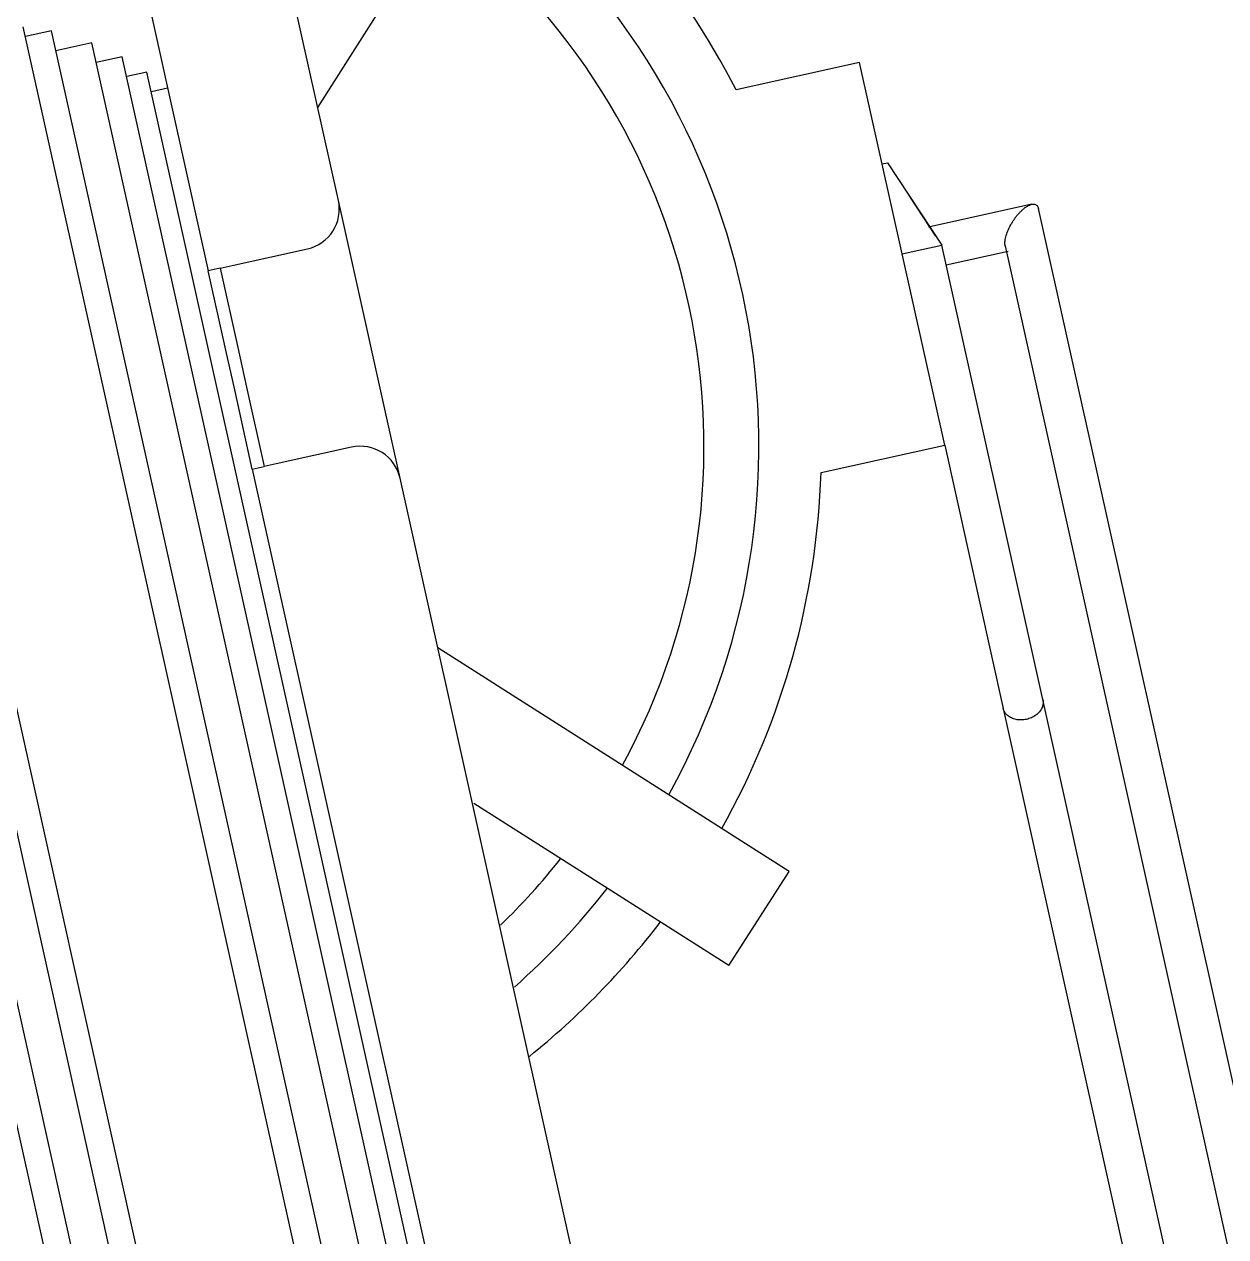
# Model space of a CAD drawing. Header units: millimetres. Extents: x -1534340 to 1713810, y -1348191 to 1114081.
# Drawn here: x 1308216 to 1308807, y -649196 to -648599 of the extents above; entities that cross this region are included whole.
import ezdxf

# ---------------------------------------------------------------- set-up
doc = ezdxf.new("R2010")
doc.units = ezdxf.units.MM
doc.header["$LTSCALE"] = 100
for name, color, linetype in [('ccu12-Manh', 8, 'Continuous'), ('KT-Kich thuoc', 9, 'Continuous'), ('SPE-MEP-Electric', 46, 'Continuous'), ('Xref_ST_MBDV Cot vach 30.7.2022$0$Xref_ST_MBDV Cot vach 30.7.2022|Xref_ST_MBDV Cot vach 30.7.2022|Xref_ST_MBDV Cot vach 30.7.2022|Xref_ST_MBDV Cot vach 30.7.2022|A-WALL-PATT', 251, 'Continuous')]:
    doc.layers.add(name, color=color, linetype=linetype)

# ---------------------------------------------------------------- blocks, each defined once
blk = doc.blocks.new('Xref_ST_MBDV Cot vach 30.7.2022$0$Tuong Vay01-flat-1')
at = {"layer": 'Xref_ST_MBDV Cot vach 30.7.2022$0$Xref_ST_MBDV Cot vach 30.7.2022|Xref_ST_MBDV Cot vach 30.7.2022|Xref_ST_MBDV Cot vach 30.7.2022|Xref_ST_MBDV Cot vach 30.7.2022|A-WALL-PATT'}
h = blk.add_hatch(dxfattribs=at)
h.set_pattern_fill('ACET-2D-VATLIEU04', color=256, scale=50, pattern_type=2)
h.set_pattern_definition([(50, (-11139561.84, -1407213.45), (-225.902474, 189.5546825), [37.5, -412.5]), (355, (-11139561.84, -1407213.45), (32.127212, 367.215716), [30, -330]), (100.4514, (-11139531.95, -1407216.06), (-341.231527, -62.944187), [31.870095, -350.571056]), (46.1842, (-11139561.84, -1407113.45), (-319.180497, 306.252097), [56.25, -618.75]), (96.6356, (-11139517.37, -1407120.34), (-516.995922, -60.144022), [47.805144, -525.8565]), (351.1842, (-11139561.84, -1407113.45), (84.740774, 546.39543), [45, -495]), (21, (-11139511.84, -1407138.45), (-105.680822, 275.3079534), [37.5, -412.5]), (326, (-11139511.84, -1407138.45), (206.128805, 305.59852), [30, -330]), (71.4514, (-11139486.97, -1407155.22), (-328.963765, 110.380101), [31.870095, -350.571056]), (37.5, (-11139561.84, -1407213.45), (-78.1345294, 101.8269012), [0, -326, 0, -335, 0, -331.25]), (7.5, (-11139561.84, -1407213.45), (-23.2793464, 176.824191), [0, -191, 0, -318.5, 0, -126.25]), (327.5, (-11139673.34, -1407213.45), (71.9444175, 112.9301145), [0, -125, 0, -390, 0, -517.5000003]), (317.5, (-11139723.34, -1407213.45), (158.0205496, 172.449169), [0, -162.5, 0, -259, 0, -367.5]), (45, (-11139561.84, -1407213.45), (-150.260191, 150.260191), []), (45, (-11139561.84, -1407152.2), (-150.260191, 150.260191), [])])
h.paths.add_polyline_path([(-82665.42, -118500.01), (-81837.42, -121132.03), (-80902.72, -123728.08), (-79862.88, -126283.84), (-78719.64, -128795.04), (-77474.9, -131257.52), (-76130.73, -133667.15), (-74689.38, -136019.95), (-73153.23, -138311.98), (-71524.86, -140539.43), (-69806.97, -142698.6), (-68002.42, -144785.88), (-66114.21, -146797.8), (-64145.5, -148731.01), (-62099.55, -150582.3), (-59979.78, -152348.57), (-57789.72, -154026.89), (-55533, -155614.47), (-53213.4, -157108.65), (-50834.77, -158506.95), (-48401.07, -159807.05), (-45916.36, -161006.78), (-43384.77, -162104.14), (-40810.51, -163097.3), (-38197.89, -163984.61), (-35551.23, -164764.6), (-32874.96, -165435.95), (-30173.53, -165997.57), (-27451.45, -166448.5), (-24701.85, -166789.32), (-4396.73, -168938.26), (36420.02, -167648.22), (41836.49, -160718.64), (12445.39, -24367.66), (8472.91, -9248.97), (-4718.71, -5521.4), (-10557.46, -9946.82), (-34021.19, -27848.25), (-39776.65, -32008.57), (-41248.86, -35293.77), (-45787.32, -38574.38), (-49368.49, -38942), (-57644.19, -44924.07), (-59844.65, -46601.45), (-61968.93, -48362.3), (-64019.6, -50208.35), (-65993.25, -52136.53), (-67886.59, -54143.62), (-69696.47, -56226.28), (-71419.87, -58381.05), (-73053.94, -60604.33), (-74595.93, -62892.43), (-76043.3, -65241.53), (-77393.62, -67647.73), (-78644.64, -70107.01), (-79794.3, -72615.29), (-80840.66, -75168.38), (-81782, -77762.03), (-82616.74, -80391.93), (-83343.48, -83053.69), (-83961.03, -85742.89), (-84468.35, -88455.04), (-84864.6, -91185.63), (-85149.11, -93930.12), (-85321.41, -96683.6), (-85381.3, -99529.51), (-85328.5, -102200.84), (-85163.21, -104955.39), (-84885.7, -107700.59), (-84496.43, -110432.19), (-83996.05, -113145.63), (-83385.37, -115836.4)], flags=16)
h.paths.add_polyline_path([(-83625.46, -118780.63), (-82785.21, -121451.59), (-81836.68, -124086.04), (-80781.46, -126679.6), (-79621.31, -129227.95), (-78358.15, -131726.85), (-76994.1, -134172.14), (-75531.43, -136559.73), (-73972.56, -138885.67), (-72320.1, -141146.07), (-70576.8, -143337.18), (-68745.55, -145455.33), (-66829.42, -147497.01), (-64831.58, -149458.82), (-62755.37, -151337.49), (-60604.25, -153129.89), (-58381.78, -154833.04), (-56091.69, -156444.1), (-53737.77, -157960.38), (-51323.96, -159379.37), (-48854.26, -160698.7), (-46332.79, -161916.18), (-43763.75, -163029.77), (-41151.42, -164037.62), (-38500.15, -164938.06), (-35814.34, -165729.58), (-33098.48, -166410.87), (-30357.09, -166980.79), (-27594.73, -167438.39), (-24815.99, -167782.83), (-4433.74, -169939.93), (36919.56, -168632.94), (42912.69, -160965.6), (13418.23, -24135.12), (9294.84, -8442.07), (-4925.94, -4423.69), (-11162.76, -9150.82), (-34617.48, -27045.38), (-40579.63, -31355.1), (-42051.84, -34640.3), (-46155.98, -37606.97), (-49737.15, -37974.59), (-58240.31, -44121.08), (-60467.12, -45818.54), (-62622.82, -47605.44), (-64703.82, -49478.79), (-66706.66, -51435.49), (-68628.01, -53472.27), (-70464.67, -55585.74), (-72213.56, -57772.38), (-73871.8, -60028.55), (-75436.6, -62350.49), (-76905.37, -64734.35), (-78275.67, -67176.14), (-79545.2, -69671.8), (-80711.86, -72217.17), (-81773.71, -74808.03), (-82728.97, -77440.05), (-83576.05, -80108.85), (-84313.55, -82809.98), (-84940.23, -85538.96), (-85455.06, -88291.23), (-85857.17, -91062.22), (-86145.89, -93847.3), (-86320.76, -96641.84), (-86381.51, -99528.87), (-86327.91, -102240.68), (-86160.19, -105035.66), (-85878.58, -107821.47), (-85483.55, -110593.48), (-84975.76, -113347.05), (-84356.06, -116077.62)])
blk = doc.blocks.new('A$C3D120D72')
for p, q in [((-742.22, 2184.88), (-742.24, 210.71)), ((-666.24, 210.71), (-666.22, 2184.88)), ((-755.32, 2179.88), (-755.34, 215.71)), ((-653.14, 215.71), (-653.12, 2179.88)), ((-773.42, 2169.88), (-773.44, 225.71)), ((-635.04, 225.71), (-635.02, 2169.88)), ((-786.62, 2159.88), (-786.64, 235.71)), ((-621.84, 235.71), (-621.82, 2159.88)), ((-796.82, 2149.88), (-796.84, 245.71)), ((-1210.4, 1989.13), (-1210.41, 406.46)), ((-1190.41, 420.8), (-1190.4, 1974.8)), ((-805.03, 447.79), (-805.02, 1947.79)), ((-875.02, 1927.79), (-875.03, 467.79)), ((-1160.06, 1035.22), (-1160.07, 642.8)), ((-1140.07, 642.8), (-1140.06, 1035.22)), ((-980.94, 737.13), (-1019.83, 698.24)), ((-980.94, 737.13), (-875.75, 631.94)), ((-1019.83, 698.24), (-875.03, 553.44)), ((-1160.07, 642.8), (-1160.07, 413.63)), ((-1140.07, 510.09), (-1140.07, 642.8)), ((-1140.07, 510.09), (-1140.07, 317.17)), ((-1077.82, 510.09), (-1140.07, 510.09)), ((-875.03, 467.79), (-875.04, 327.79)), ((-855.03, 447.79), (-817.03, 447.79)), ((-817.03, 447.79), (-811.03, 447.79)), ((-811.04, 407.79), (-811.03, 447.79)), ((-805.03, 447.79), (-811.03, 447.79)), ((-805.03, 447.79), (-805.04, 407.79)), ((-1160.07, 423.63), (-1191.36, 423.63)), ((-1150.07, 413.63), (-1160.07, 413.63)), ((-1142.75, 368.27), (-1160.07, 413.63)), ((-1140.07, 413.63), (-1150.07, 413.63)), ((-1158.18, 408.69), (-1150.08, 387.46)), ((-811.04, 387.79), (-811.04, 407.79)), ((-805.04, 407.79), (-805.04, 387.79)), ((-1207.58, 403.63), (-1155.59, 403.63)), ((-811.04, 347.79), (-811.04, 387.79)), ((-805.04, 387.79), (-805.04, 347.79)), ((-1140.07, 368.27), (-1142.75, 368.27)), ((-817.04, 347.79), (-855.04, 347.79)), ((-811.04, 347.79), (-817.04, 347.79)), ((-811.04, 347.79), (-805.04, 347.79)), ((-805.04, 7.79), (-805.04, 347.79)), ((-875.04, 327.79), (-875.04, 27.79)), ((-1140.07, 317.17), (-1077.82, 317.17)), ((-875.04, 280.96), (-1023.41, 132.59)), ((-805.04, 255.71), (-796.84, 255.71)), ((-796.84, 245.71), (-786.64, 245.71)), ((-786.64, 235.71), (-773.44, 235.71)), ((-773.44, 225.71), (-755.34, 225.71)), ((-755.34, 215.71), (-742.24, 215.71))]:
    blk.add_line(p, q)
for centre, radius, start, end in [((-704.24, 413.63), 385.83, 116.33203, 130.0691), ((-704.24, 413.63), 354.97, 118.86326, 129.6277), ((-704.24, 413.63), 327.96, 121.48691, 129.18145), ((-704.24, 413.63), 385.83, 138.26056, 165.52209), ((-704.24, 413.63), 354.97, 138.55073, 220.6312), ((-704.24, 413.63), 327.96, 138.85221, 220.25891), ((-855.03, 467.79), 20, 179.9996, 269.9996), ((-855.04, 327.79), 20, 89.9996, 179.9996), ((-704.24, 413.63), 385.83, 194.47711, 220.983)]:
    blk.add_arc(centre, radius, start, end)
for points, knots in [([(-1160.07, 642.8), (-1160.07, 642.97), (-1160.05, 643.3), (-1159.99, 643.81), (-1159.88, 644.31), (-1159.73, 644.8), (-1159.54, 645.29), (-1159.24, 645.92), (-1158.85, 646.53), (-1158.39, 647.11), (-1157.88, 647.66), (-1157.16, 648.29), (-1156.17, 648.97), (-1154.72, 649.72), (-1152.68, 650.37), (-1150.94, 650.55), (-1150.07, 650.55)], [0.5, 0.5, 0.5, 0.5, 0.5208333, 0.5416667, 0.5625, 0.5833333, 0.6041667, 0.625, 0.6666667, 0.6875, 0.7083333, 0.75, 0.7916667, 0.8333333, 0.9166667, 1, 1, 1, 1]), ([(-1150.07, 650.55), (-1149.19, 650.55), (-1147.45, 650.37), (-1145.42, 649.72), (-1143.96, 648.97), (-1142.98, 648.29), (-1142.11, 647.53), (-1141.5, 646.83), (-1141.09, 646.23), (-1140.82, 645.77), (-1140.59, 645.29), (-1140.34, 644.64), (-1140.12, 643.81), (-1140.07, 643.13), (-1140.07, 642.8)], [0, 0, 0, 0, 0.0833333, 0.1666667, 0.2083333, 0.25, 0.2916667, 0.3333333, 0.3541667, 0.375, 0.3958333, 0.4166667, 0.4583333, 0.5, 0.5, 0.5, 0.5]), ([(-1193.25, 413.9), (-1193.87, 413.03), (-1194.89, 411.72), (-1196.25, 410.26), (-1197.07, 409.45), (-1197.69, 408.87), (-1198.32, 408.3), (-1198.97, 407.76), (-1199.63, 407.24), (-1200.28, 406.75), (-1200.93, 406.29), (-1201.58, 405.86), (-1202.24, 405.46), (-1202.87, 405.1), (-1203.5, 404.78), (-1204.12, 404.49), (-1204.72, 404.25), (-1205.3, 404.04), (-1205.86, 403.87), (-1206.58, 403.71), (-1207.24, 403.63), (-1207.84, 403.63), (-1208.41, 403.69), (-1209.03, 403.88), (-1209.62, 404.26), (-1210.21, 404.99), (-1210.4, 405.77), (-1210.41, 406.37)], [0, 0, 0, 0, 0.0833333, 0.125, 0.1458333, 0.1666667, 0.1875, 0.2083333, 0.2291667, 0.25, 0.2708333, 0.2916667, 0.3125, 0.3333333, 0.3541667, 0.375, 0.3958333, 0.4166667, 0.4375, 0.4583333, 0.5, 0.5208333, 0.5416667, 0.5833333, 0.625, 0.6666667, 0.75, 0.75, 0.75, 0.75])]:
    blk.add_open_spline(points, degree=3, knots=knots)
blk.add_open_spline([(-1190.41, 420.89), (-1190.4, 420.29), (-1190.61, 418.92), (-1191.59, 416.51), (-1192.63, 414.78), (-1193.25, 413.9)], degree=3)
blk = doc.blocks.new('A$C0A963C12')
at = {"layer": 'SPE-MEP-Electric', "lineweight": 25, "rotation": 192.5267964189844}
blk.add_blockref('A$C3D120D72', (-1984.66, 45668.01), dxfattribs=at)
blk = doc.blocks.new('3123')
blk.add_blockref('Xref_ST_MBDV Cot vach 30.7.2022$0$Tuong Vay01-flat-1', (1285508.25, -552119.21))
at = {"layer": 'KT-Kich thuoc'}
blk.add_blockref('A$C0A963C12', (1309429.51, -694223.32), dxfattribs=at)

msp = doc.modelspace()

# ---------------------------------------------------------------- block references
at = {"layer": 'ccu12-Manh'}
msp.add_blockref('3123', (0, 0), dxfattribs=at)

doc.saveas('drawing.dxf')
